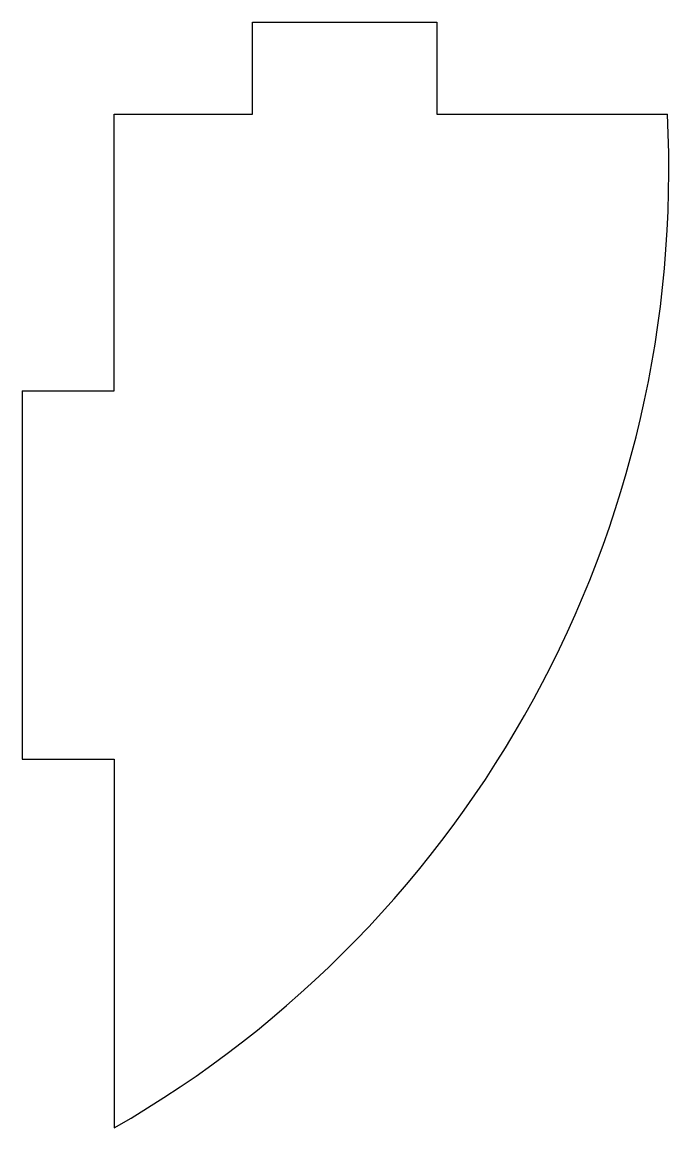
# Model space of a CAD drawing. Extents: x -2.41 to -1.53, y -1.8 to -0.3.
import ezdxf

# ---------------------------------------------------------------- set-up
doc = ezdxf.new("R2010")
doc.units = 0
doc.layers.add('VISIBLE', color=7, linetype='CONTINUOUS')

msp = doc.modelspace()

# ---------------------------------------------------------------- linework, layer by layer
at = {"layer": 'VISIBLE'}
for p, q in [((-2.0952, -0.4299), (-2.0952, -0.3049)), ((-2.0952, -0.3049), (-1.8452, -0.3049)), ((-1.8452, -0.3049), (-1.8452, -0.4299)), ((-2.2827, -0.8049), (-2.2827, -0.4299)), ((-2.2827, -0.4299), (-2.0952, -0.4299)), ((-1.8452, -0.4299), (-1.5327, -0.4299)), ((-2.4077, -0.8049), (-2.4077, -1.3049)), ((-2.4077, -0.8049), (-2.2827, -0.8049)), ((-2.4077, -1.3049), (-2.2827, -1.3049)), ((-2.2827, -1.3049), (-2.2827, -1.8049))]:
    msp.add_line(p, q, dxfattribs=at)
msp.add_arc((-3.0308, -0.5048), 1.5, 299.9175, 2.8615, dxfattribs=at)

doc.saveas('drawing.dxf')
